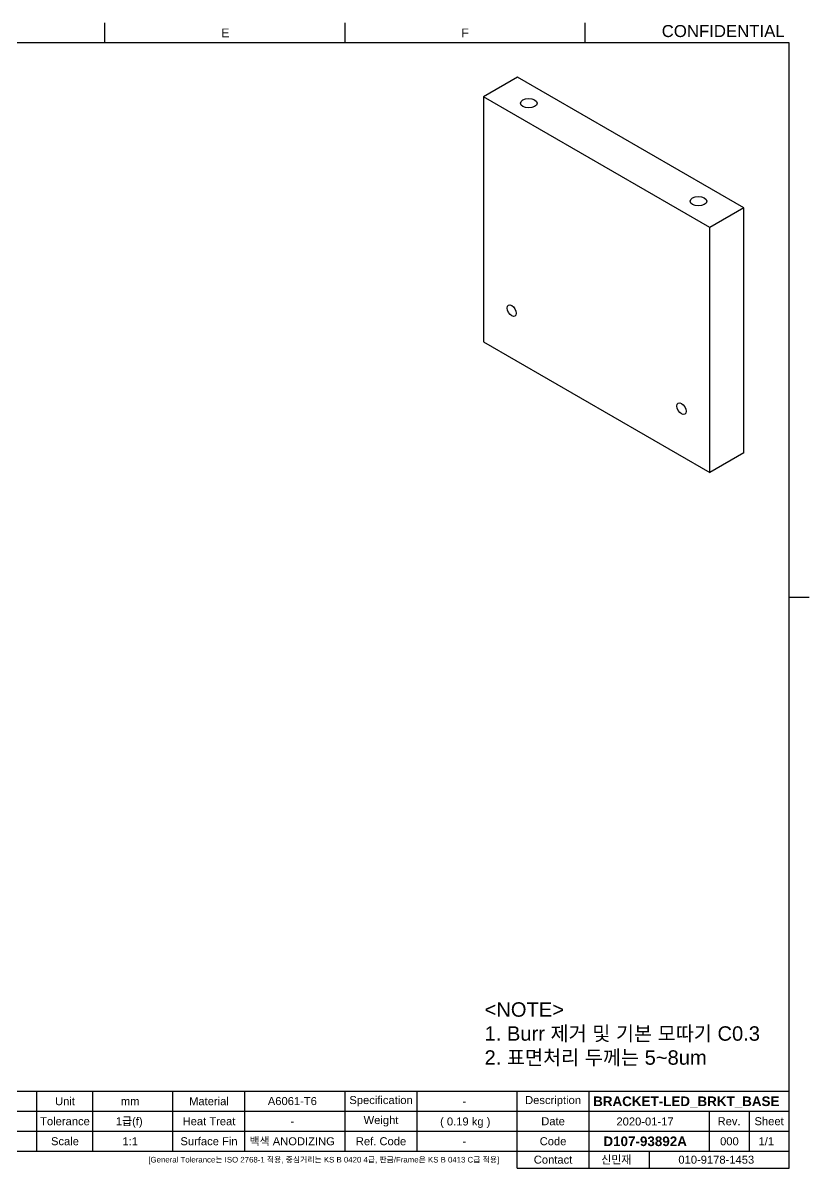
# Model space of a CAD drawing. Header units: millimetres. Extents: x -270 to 146, y -60 to 232.
# Drawn here: x -50.5 to 146, y -54.2 to 232 of the extents above; entities that cross this region are included whole.
import ezdxf

# ---------------------------------------------------------------- set-up
doc = ezdxf.new("R2010")
doc.units = ezdxf.units.MM
doc.layers.get('0').update_dxf_attribs({"lineweight": 25})
for name, color, linetype in [('Default', 7, 'Continuous'), ('LOGO', 7, 'Continuous'), ('MEC-000333184', 7, 'Continuous'), ('Template', 7, 'Continuous'), ('TEXT_CALLOUT', 7, 'Continuous')]:
    doc.layers.add(name, color=color, linetype=linetype)
doc.styles.add('textstyle100', font='standard')
doc.styles.add('textstyle101', font='standard')
doc.styles.add('textstyle102', font='standard')
doc.styles.add('textstyle103', font='standard')
doc.styles.add('textstyle104', font='standard')
doc.styles.add('textstyle105', font='standard')
doc.styles.add('textstyle106', font='standard')
doc.styles.add('textstyle107', font='standard')
doc.styles.add('textstyle111', font='standard')
doc.styles.add('textstyle112', font='standard')
doc.styles.add('textstyle113', font='standard')
doc.styles.add('textstyle114', font='standard')
doc.styles.add('textstyle115', font='standard')
doc.styles.add('textstyle116', font='standard')
doc.styles.add('textstyle117', font='standard')
doc.styles.add('textstyle118', font='standard')
doc.styles.add('textstyle119', font='standard')
doc.styles.add('textstyle120', font='standard')
doc.styles.add('textstyle121', font='standard')
doc.styles.add('textstyle122', font='standard')
doc.styles.add('textstyle123', font='standard')
doc.styles.add('textstyle124', font='standard')
doc.styles.add('textstyle125', font='standard')
doc.styles.add('textstyle130', font='standard')
doc.styles.add('textstyle72', font='standard')
doc.styles.add('textstyle79', font='standard')
doc.styles.add('textstyle80', font='standard')
doc.styles.add('textstyle88', font='standard')
doc.styles.add('textstyle89', font='standard')
doc.styles.add('textstyle90', font='standard')
doc.styles.add('textstyle91', font='standard')
doc.styles.add('textstyle92', font='standard')
doc.styles.add('textstyle93', font='standard')
doc.styles.add('textstyle97', font='standard')
doc.styles.add('textstyle98', font='standard')
doc.styles.add('textstyle99', font='standard')

# ---------------------------------------------------------------- blocks, each defined once
blk = doc.blocks.new('SE2')
at = {"layer": 'MEC-000333184', "color": 7, "linetype": 'Continuous'}
for p, q in [((343.09, 278.46), (334.6, 273.56)), ((399.66, 245.8), (343.09, 278.46)), ((391.17, 240.9), (334.6, 273.56)), ((334.6, 273.56), (334.6, 212.33)), ((399.66, 245.8), (391.17, 240.9)), ((399.66, 184.57), (399.66, 245.8)), ((391.17, 179.67), (391.17, 240.9)), ((334.6, 212.33), (391.17, 179.67)), ((399.66, 184.57), (391.17, 179.67))]:
    blk.add_line(p, q, dxfattribs=at)
for centre, major_axis in [((345.92, 271.93), (-2.07, 0)), ((388.34, 247.44), (-2.07, 0)), ((341.67, 220.08), (-0.81, 1.4)), ((384.1, 195.59), (-0.81, 1.4))]:
    blk.add_ellipse(centre, major_axis=major_axis, ratio=0.57735, dxfattribs=at)
blk = doc.blocks.new('Error Sample1')
at = {"layer": 'Template', "color": 7, "linetype": 'Continuous'}
for p, q in [((240, 287), (240, 292)), ((300, 287), (300, 292)), ((360, 287), (360, 292)), ((411, 287), (10, 287)), ((411, 5.8), (411, 287)), ((411, 148.5), (416, 148.5)), ((161, 25), (411, 25)), ((223, 10), (223, 25)), ((237, 10), (237, 25)), ((257, 10), (257, 25)), ((275, 10), (275, 25)), ((300, 10), (300, 25)), ((318, 10), (318, 25)), ((343, 5.8), (343, 25)), ((361, 5.8), (361, 25)), ((189, 20), (411, 20)), ((391, 20), (391, 10)), ((401, 20), (401, 10)), ((189, 15), (411, 15)), ((10, 10), (411, 10)), ((376, 10), (376, 5.8)), ((343, 5.8), (411, 5.8))]:
    blk.add_line(p, q, dxfattribs=at)
at = {"layer": 'Default'}
blk.add_blockref('SE2', (0, 0), dxfattribs=at)
for s, insert, char_height, width, attachment_point, style in [('{\\fArial|b0||i0||c0|p34;\\C7;\\H3.6;\\W1.;<NOTE>\\P}{\\fArial|b0||i0||c0|p34;\\C7;\\H3.6;\\W1.;1. Burr 제거 및 기본 모따기 C0.3\\P}{\\fArial|b0||i0||c0|p34;\\C7;\\H3.6;\\W1.;2. 표면처리 두께는 5~8um}', (334.88227, 47.23662), 3.6, 73.260011, 1, 'textstyle72'), ('{\\fArial|b0||i0||c0|p34;\\C7;\\H2.;\\W1.;Unit}', (230, 22.5), 2, 15.4, 5, 'textstyle111'), ('{\\fArial|b0||i0||c0|p34;\\C7;\\H2.;\\W1.;Material}', (266, 22.5), 2, 19.8, 5, 'textstyle114'), ('{\\fArial|b0||i0||c0|p34;\\C7;\\H2.;\\W1.;Specification}', (309, 22.5), 2, 19.8, 5, 'textstyle117'), ('{\\fArial|b0||i0||c0|p34;\\C7;\\H2.;\\W1.;Description}', (352, 22.5), 2, 19.8, 5, 'textstyle120'), ('{\\fArial|b0||i0||c0|p34;\\C7;\\H2.;\\W1.;Tolerance}', (230, 17.5), 2, 15.4, 5, 'textstyle112'), ('{\\fArial|b0||i0||c0|p34;\\C7;\\H2.;\\W1.;Heat Treat}', (266, 17.5), 2, 19.8, 5, 'textstyle115'), ('{\\fArial|b0||i0||c0|p34;\\C7;\\H2.;\\W1.;Weight}', (309, 17.5), 2, 19.8, 5, 'textstyle118'), ('{\\fArial|b0||i0||c0|p34;\\C7;\\H2.;\\W1.;Date}', (352, 17.5), 2, 19.8, 5, 'textstyle121'), ('{\\fArial|b0||i0||c0|p34;\\C7;\\H2.;\\W1.;Rev.}', (396, 17.5), 2, 11, 5, 'textstyle124'), ('{\\fArial|b0||i0||c0|p34;\\C7;\\H2.;\\W1.;Sheet}', (406, 17.5), 2, 11, 5, 'textstyle125'), ('{\\fArial|b0||i0||c0|p34;\\C7;\\H2.;\\W1.;Scale}', (230, 12.5), 2, 15.4, 5, 'textstyle113'), ('{\\fArial|b0||i0||c0|p34;\\C7;\\H2.;\\W1.;Surface Fin}', (266, 12.5), 2, 19.8, 5, 'textstyle116'), ('{\\fArial|b0||i0||c0|p34;\\C7;\\H2.;\\W1.;Ref. Code}', (309, 12.5), 2, 19.8, 5, 'textstyle119'), ('{\\fArial|b0||i0||c0|p34;\\C7;\\H2.;\\W1.;Code}', (352, 12.5), 2, 19.8, 5, 'textstyle122'), ('{\\fArial|b0||i0||c0|p34;\\C7;\\H2.;\\W1.;Contact}', (352, 7.9), 2, 19.8, 5, 'textstyle123')]:
    blk.add_mtext(s, dxfattribs=dict(at, insert=insert, char_height=char_height, width=width, attachment_point=attachment_point, style=style))
at = {"layer": 'LOGO', "color": 7, "insert": (379.16043, 291.46783), "char_height": 3, "attachment_point": 1, "style": 'textstyle130'}
blk.add_mtext('{\\pxsm0.9;\\fArial|b0||i0||c0|p34;\\W1.;CONFIDENTIAL\\P}', dxfattribs=at)
at = {"layer": 'Template', "color": 7, "attachment_point": 1}
for s, insert, char_height, style in [('{\\pxsm0.9;\\fArial|b0||i0||c0|p34;\\W1.;E\\P}', (269.06522, 290.6), 2.2, 'textstyle79'), ('{\\pxsm0.9;\\fArial|b0||i0||c0|p34;\\W1.;F\\P}', (329.06522, 290.6), 2.2, 'textstyle80'), ('{\\pxsm0.9;\\fArial|b0||i0||c0|p34;\\W1.;[General Tolerance는 ISO 2768-1 적용, 중심거리는 KS B 0420 4급, 판금/Frame은 KS B 0413 C급 적용]\\P}', (250.84202, 8.6), 1.4, 'textstyle104')]:
    blk.add_mtext(s, dxfattribs=dict(at, insert=insert, char_height=char_height, style=style))
at = {"layer": 'TEXT_CALLOUT', "color": 7}
for s, insert, char_height, attachment_point, style in [('{\\pxsm0.9;\\fArial|b0||i0||c0|p34;\\W1.;mm\\P}', (246.3, 23.5), 2, 2, 'textstyle105'), ('{\\pxsm0.9;\\fArial|b0||i0||c0|p34;\\W1.;A6061-T6\\P}', (286.83521, 23.54889), 2, 2, 'textstyle103'), ('{\\pxsm0.9;\\fArial|b1||i0||c0|p34;\\W1.;BRACKET-LED_BRKT_BASE\\P}', (385.3, 23.7), 2.4, 2, 'textstyle101'), ('{\\pxsm0.9;\\fArial|b0||i0||c0|p34;\\W1.;-\\P}', (329.8, 23.5), 2, 2, 'textstyle88'), ('{\\pxsm0.9;\\fArial|b0||i0||c0|p34;\\W1.;1급(f)\\P}', (242.71739, 18.5), 2, 1, 'textstyle97'), ('{\\pxsm0.9;\\fArial|b0||i0||c0|p34;\\W1.;-\\P}', (286.8, 18.5), 2, 2, 'textstyle89'), ('{\\pxsm0.9;\\fArial|b0||i0||c0|p34;\\W1.;( 0.19 kg )\\P}', (330.05223, 18.44955), 2, 2, 'textstyle92'), ('{\\pxsm0.9;\\fArial|b0||i0||c0|p34;\\W1.;1:1\\P}', (246.3, 13.5), 2, 2, 'textstyle106'), ('{\\pxsm0.9;\\fArial|b0||i0||c0|p34;\\W1.;백색 ANODIZING\\P}', (286.8, 13.5), 2, 2, 'textstyle90'), ('{\\pxsm0.9;\\fArial|b0||i0||c0|p34;\\W1.;-\\P}', (329.8, 13.5), 2, 2, 'textstyle91'), ('{\\pxsm0.9;\\fArial|b1||i0||c0|p34;\\W1.;D107-93892A\\P}', (375.02, 13.7), 2.4, 2, 'textstyle102'), ('{\\pxsm0.9;\\fArial|b0||i0||c0|p34;\\W1.;000\\P}', (396.08261, 13.5), 2, 2, 'textstyle100'), ('{\\pxsm0.9;\\fArial|b0||i0||c0|p34;\\W1.;1/1\\P}', (405.3, 13.5), 2, 2, 'textstyle107'), ('{\\pxsm0.9;\\fArial|b0||i0||c0|p34;\\W1.;신민재\\P}', (367.8, 8.9), 2, 2, 'textstyle98'), ('{\\pxsm0.9;\\fArial|b0||i0||c0|p34;\\W1.;010-9178-1453\\P}', (392.8, 8.9), 2, 2, 'textstyle99')]:
    blk.add_mtext(s, dxfattribs=dict(at, insert=insert, char_height=char_height, attachment_point=attachment_point, style=style))
at = {"layer": 'TEXT_CALLOUT', "color": 7, "insert": (374.98755, 18.44792), "char_height": 2, "width": 30, "attachment_point": 2, "style": 'textstyle93'}
blk.add_mtext('{\\pxsm0.9;\\fArial|b0||i0||c0|p34;\\W1.;2020-01-17\\P}', dxfattribs=at)

msp = doc.modelspace()

# ---------------------------------------------------------------- block references
msp.add_blockref('Error Sample1', (-270, -60))

doc.saveas('drawing.dxf')
